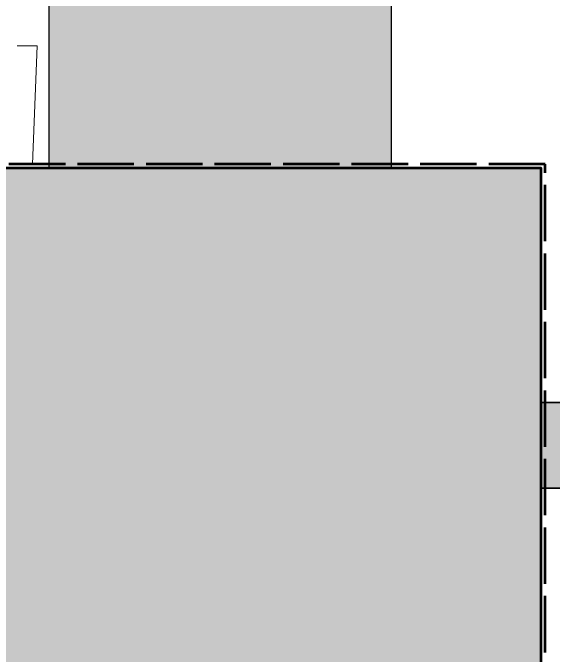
# Model space of a CAD drawing. Header units: millimetres. Extents: x -1348 to 4055, y -1079 to 3281.
# Drawn here: x 2525 to 3471, y 708 to 1832 of the extents above; entities that cross this region are included whole.
import ezdxf

# ---------------------------------------------------------------- set-up
doc = ezdxf.new("R2010")
doc.units = ezdxf.units.MM
doc.linetypes.add('DASH_99_21', pattern=[119.944444, 98.777778, -21.166667])
for name, color, linetype in [('GEOFAB', 5, 'Continuous'), ('LEADERS', 7, 'Continuous'), ('MANHOLES', 7, 'Continuous'), ('MODULE_ART', 7, 'Continuous'), ('PIPES', 7, 'Continuous'), ('TANK', 7, 'Continuous')]:
    doc.layers.add(name, color=color, linetype=linetype)

# ---------------------------------------------------------------- blocks, each defined once
blk = doc.blocks.new('atlancube_face')
at = {"true_color": 0x000000}
blk.add_solid([(-1.8, -1.8), (1151.8, -1.8), (-1.8, 781.8), (1151.8, 781.8)], dxfattribs=at)

msp = doc.modelspace()

# ---------------------------------------------------------------- linework, layer by layer
at = {"layer": 'GEOFAB', "color": 5, "linetype": 'DASH_99_21', "lineweight": 53}
msp.add_lwpolyline([(-7.1, -7.1), (3457.1, -7.1), (3457.1, 1567.1), (-7.1, 1567.1)], close=True, dxfattribs=at)
at = {"layer": 'LEADERS', "lineweight": 18}
for p, q in [((2532.8, 1774.5), (2568.1, 1774.5)), ((2568.1, 1774.5), (2560.1, 1567.1))]:
    msp.add_line(p, q, dxfattribs=at)
at = {"layer": 'MANHOLES', "lineweight": 30}
msp.add_lwpolyline([(2588.3, 1560), (3188.3, 1560), (3188.3, 3000), (2588.3, 3000)], close=True, dxfattribs=at)
at = {"layer": 'MANHOLES', "true_color": 0xb8b8b8}
msp.add_solid([(2588.3, 1560), (3188.3, 1560), (2588.3, 3000), (3188.3, 3000)], dxfattribs=at)
at = {"layer": 'PIPES', "lineweight": 35}
msp.add_lwpolyline([(3450, 1000), (3591.1, 1000), (3591.1, 1150), (3450, 1150)], close=True, dxfattribs=at)
at = {"layer": 'PIPES', "true_color": 0xbfbfbf}
msp.add_solid([(3450, 1000), (3591.1, 1000), (3450, 1150), (3591.1, 1150)], dxfattribs=at)
at = {"layer": 'TANK', "lineweight": 53}
msp.add_lwpolyline([(0, 0), (3450, 0), (3450, 1560), (0, 1560)], close=True, dxfattribs=at)

# ---------------------------------------------------------------- block references
at = {"layer": 'MODULE_ART'}
for p in [(2300, 780), (2300, 0)]:
    msp.add_blockref('atlancube_face', p, dxfattribs=at)

doc.saveas('drawing.dxf')
